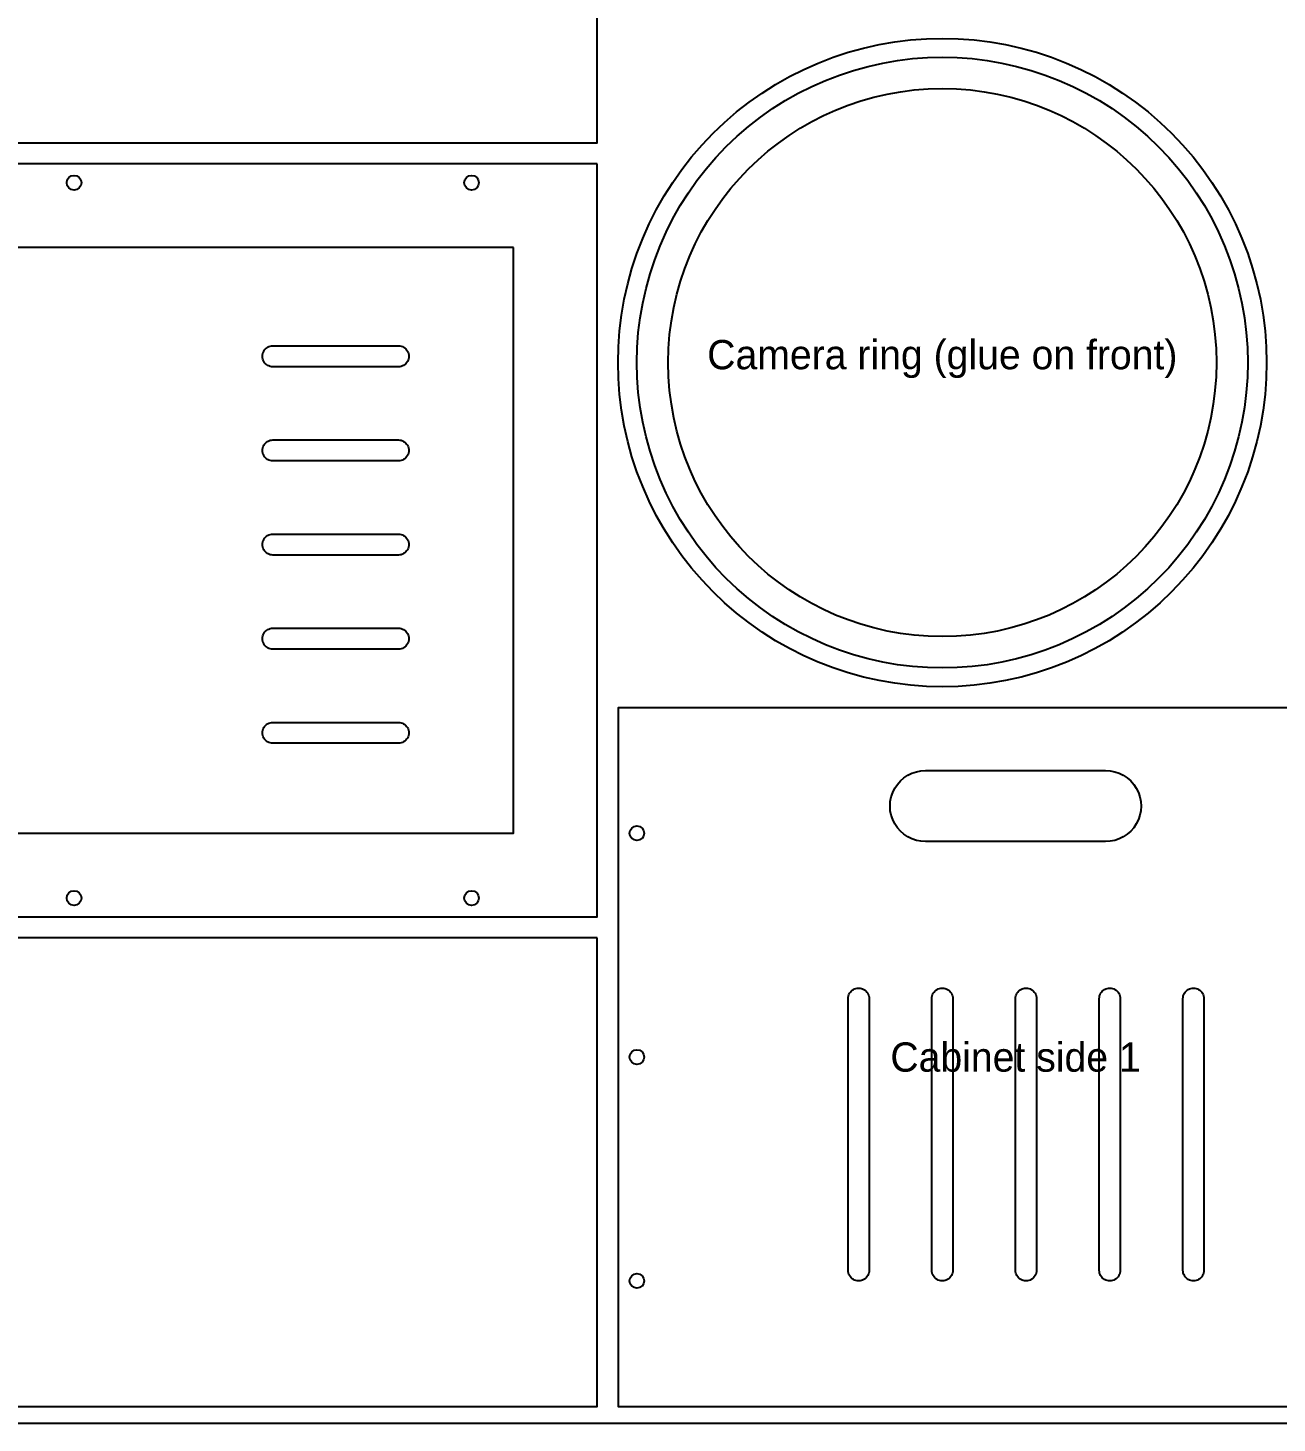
# Model space of a CAD drawing. Header units: millimetres. Extents: x 0 to 2440, y 0 to 1257.
# Drawn here: x 966 to 1563, y 0 to 667 of the extents above; entities that cross this region are included whole.
import ezdxf
from ezdxf.enums import TextEntityAlignment as Align

# ---------------------------------------------------------------- set-up
doc = ezdxf.new("R2010")
doc.units = ezdxf.units.MM
for name, color, linetype in [('CUT_DOOR', 6, 'Continuous'), ('CUT_INSIDE', 5, 'Continuous'), ('CUT_OUTSIDE', 1, 'Continuous'), ('DRILL_7', 3, 'Continuous'), ('ENGRAVE_V', 2, 'Continuous'), ('LABELS', 7, 'Continuous'), ('SHEET', 8, 'Continuous')]:
    doc.layers.add(name, color=color, linetype=linetype)

msp = doc.modelspace()

# ---------------------------------------------------------------- linework, layer by layer
at = {"layer": 'CUT_DOOR'}
msp.add_lwpolyline([(1198, 562), (296, 562), (296, 282), (1198, 282)], close=True, dxfattribs=at)
at = {"layer": 'CUT_INSIDE'}
for points in [[(1083, 505), (1082.347, 505.043), (1081.706, 505.17), (1081.087, 505.381), (1080.5, 505.67), (1079.956, 506.033), (1079.464, 506.464), (1079.033, 506.956), (1078.67, 507.5), (1078.381, 508.087), (1078.17, 508.706), (1078.043, 509.347), (1078, 510), (1078.043, 510.653), (1078.17, 511.294), (1078.381, 511.913), (1078.67, 512.5), (1079.033, 513.044), (1079.464, 513.536), (1079.956, 513.967), (1080.5, 514.33), (1081.087, 514.619), (1081.706, 514.83), (1082.347, 514.957), (1083, 515), (1143, 515), (1143.653, 514.957), (1144.294, 514.83), (1144.913, 514.619), (1145.5, 514.33), (1146.044, 513.967), (1146.536, 513.536), (1146.967, 513.044), (1147.33, 512.5), (1147.619, 511.913), (1147.83, 511.294), (1147.957, 510.653), (1148, 510), (1147.957, 509.347), (1147.83, 508.706), (1147.619, 508.087), (1147.33, 507.5), (1146.967, 506.956), (1146.536, 506.464), (1146.044, 506.033), (1145.5, 505.67), (1144.913, 505.381), (1144.294, 505.17), (1143.653, 505.043), (1143, 505)], [(1083, 460), (1082.347, 460.043), (1081.706, 460.17), (1081.087, 460.381), (1080.5, 460.67), (1079.956, 461.033), (1079.464, 461.464), (1079.033, 461.956), (1078.67, 462.5), (1078.381, 463.087), (1078.17, 463.706), (1078.043, 464.347), (1078, 465), (1078.043, 465.653), (1078.17, 466.294), (1078.381, 466.913), (1078.67, 467.5), (1079.033, 468.044), (1079.464, 468.536), (1079.956, 468.967), (1080.5, 469.33), (1081.087, 469.619), (1081.706, 469.83), (1082.347, 469.957), (1083, 470), (1143, 470), (1143.653, 469.957), (1144.294, 469.83), (1144.913, 469.619), (1145.5, 469.33), (1146.044, 468.967), (1146.536, 468.536), (1146.967, 468.044), (1147.33, 467.5), (1147.619, 466.913), (1147.83, 466.294), (1147.957, 465.653), (1148, 465), (1147.957, 464.347), (1147.83, 463.706), (1147.619, 463.087), (1147.33, 462.5), (1146.967, 461.956), (1146.536, 461.464), (1146.044, 461.033), (1145.5, 460.67), (1144.913, 460.381), (1144.294, 460.17), (1143.653, 460.043), (1143, 460)], [(1083, 415), (1082.347, 415.043), (1081.706, 415.17), (1081.087, 415.381), (1080.5, 415.67), (1079.956, 416.033), (1079.464, 416.464), (1079.033, 416.956), (1078.67, 417.5), (1078.381, 418.087), (1078.17, 418.706), (1078.043, 419.347), (1078, 420), (1078.043, 420.653), (1078.17, 421.294), (1078.381, 421.913), (1078.67, 422.5), (1079.033, 423.044), (1079.464, 423.536), (1079.956, 423.967), (1080.5, 424.33), (1081.087, 424.619), (1081.706, 424.83), (1082.347, 424.957), (1083, 425), (1143, 425), (1143.653, 424.957), (1144.294, 424.83), (1144.913, 424.619), (1145.5, 424.33), (1146.044, 423.967), (1146.536, 423.536), (1146.967, 423.044), (1147.33, 422.5), (1147.619, 421.913), (1147.83, 421.294), (1147.957, 420.653), (1148, 420), (1147.957, 419.347), (1147.83, 418.706), (1147.619, 418.087), (1147.33, 417.5), (1146.967, 416.956), (1146.536, 416.464), (1146.044, 416.033), (1145.5, 415.67), (1144.913, 415.381), (1144.294, 415.17), (1143.653, 415.043), (1143, 415)], [(1083, 370), (1082.347, 370.043), (1081.706, 370.17), (1081.087, 370.381), (1080.5, 370.67), (1079.956, 371.033), (1079.464, 371.464), (1079.033, 371.956), (1078.67, 372.5), (1078.381, 373.087), (1078.17, 373.706), (1078.043, 374.347), (1078, 375), (1078.043, 375.653), (1078.17, 376.294), (1078.381, 376.913), (1078.67, 377.5), (1079.033, 378.044), (1079.464, 378.536), (1079.956, 378.967), (1080.5, 379.33), (1081.087, 379.619), (1081.706, 379.83), (1082.347, 379.957), (1083, 380), (1143, 380), (1143.653, 379.957), (1144.294, 379.83), (1144.913, 379.619), (1145.5, 379.33), (1146.044, 378.967), (1146.536, 378.536), (1146.967, 378.044), (1147.33, 377.5), (1147.619, 376.913), (1147.83, 376.294), (1147.957, 375.653), (1148, 375), (1147.957, 374.347), (1147.83, 373.706), (1147.619, 373.087), (1147.33, 372.5), (1146.967, 371.956), (1146.536, 371.464), (1146.044, 371.033), (1145.5, 370.67), (1144.913, 370.381), (1144.294, 370.17), (1143.653, 370.043), (1143, 370)], [(1083, 325), (1082.347, 325.043), (1081.706, 325.17), (1081.087, 325.381), (1080.5, 325.67), (1079.956, 326.033), (1079.464, 326.464), (1079.033, 326.956), (1078.67, 327.5), (1078.381, 328.087), (1078.17, 328.706), (1078.043, 329.347), (1078, 330), (1078.043, 330.653), (1078.17, 331.294), (1078.381, 331.913), (1078.67, 332.5), (1079.033, 333.044), (1079.464, 333.536), (1079.956, 333.967), (1080.5, 334.33), (1081.087, 334.619), (1081.706, 334.83), (1082.347, 334.957), (1083, 335), (1143, 335), (1143.653, 334.957), (1144.294, 334.83), (1144.913, 334.619), (1145.5, 334.33), (1146.044, 333.967), (1146.536, 333.536), (1146.967, 333.044), (1147.33, 332.5), (1147.619, 331.913), (1147.83, 331.294), (1147.957, 330.653), (1148, 330), (1147.957, 329.347), (1147.83, 328.706), (1147.619, 328.087), (1147.33, 327.5), (1146.967, 326.956), (1146.536, 326.464), (1146.044, 326.033), (1145.5, 325.67), (1144.913, 325.381), (1144.294, 325.17), (1143.653, 325.043), (1143, 325)], [(1481, 312), (1483.219, 311.855), (1485.4, 311.421), (1487.506, 310.706), (1489.5, 309.722), (1491.349, 308.487), (1493.021, 307.021), (1494.487, 305.349), (1495.722, 303.5), (1496.706, 301.506), (1497.421, 299.4), (1497.855, 297.219), (1498, 295), (1497.855, 292.781), (1497.421, 290.6), (1496.706, 288.494), (1495.722, 286.5), (1494.487, 284.651), (1493.021, 282.979), (1491.349, 281.513), (1489.5, 280.278), (1487.506, 279.294), (1485.4, 278.579), (1483.219, 278.145), (1481, 278), (1395, 278), (1392.781, 278.145), (1390.6, 278.579), (1388.494, 279.294), (1386.5, 280.278), (1384.651, 281.513), (1382.979, 282.979), (1381.513, 284.651), (1380.278, 286.5), (1379.294, 288.494), (1378.579, 290.6), (1378.145, 292.781), (1378, 295), (1378.145, 297.219), (1378.579, 299.4), (1379.294, 301.506), (1380.278, 303.5), (1381.513, 305.349), (1382.979, 307.021), (1384.651, 308.487), (1386.5, 309.722), (1388.494, 310.706), (1390.6, 311.421), (1392.781, 311.855), (1395, 312)], [(1358, 203), (1358.043, 203.653), (1358.17, 204.294), (1358.381, 204.913), (1358.67, 205.5), (1359.033, 206.044), (1359.464, 206.536), (1359.956, 206.967), (1360.5, 207.33), (1361.087, 207.619), (1361.706, 207.83), (1362.347, 207.957), (1363, 208), (1363.653, 207.957), (1364.294, 207.83), (1364.913, 207.619), (1365.5, 207.33), (1366.044, 206.967), (1366.536, 206.536), (1366.967, 206.044), (1367.33, 205.5), (1367.619, 204.913), (1367.83, 204.294), (1367.957, 203.653), (1368, 203), (1368, 73), (1367.957, 72.347), (1367.83, 71.706), (1367.619, 71.087), (1367.33, 70.5), (1366.967, 69.956), (1366.536, 69.464), (1366.044, 69.033), (1365.5, 68.67), (1364.913, 68.381), (1364.294, 68.17), (1363.653, 68.043), (1363, 68), (1362.347, 68.043), (1361.706, 68.17), (1361.087, 68.381), (1360.5, 68.67), (1359.956, 69.033), (1359.464, 69.464), (1359.033, 69.956), (1358.67, 70.5), (1358.381, 71.087), (1358.17, 71.706), (1358.043, 72.347), (1358, 73)], [(1398, 203), (1398.043, 203.653), (1398.17, 204.294), (1398.381, 204.913), (1398.67, 205.5), (1399.033, 206.044), (1399.464, 206.536), (1399.956, 206.967), (1400.5, 207.33), (1401.087, 207.619), (1401.706, 207.83), (1402.347, 207.957), (1403, 208), (1403.653, 207.957), (1404.294, 207.83), (1404.913, 207.619), (1405.5, 207.33), (1406.044, 206.967), (1406.536, 206.536), (1406.967, 206.044), (1407.33, 205.5), (1407.619, 204.913), (1407.83, 204.294), (1407.957, 203.653), (1408, 203), (1408, 73), (1407.957, 72.347), (1407.83, 71.706), (1407.619, 71.087), (1407.33, 70.5), (1406.967, 69.956), (1406.536, 69.464), (1406.044, 69.033), (1405.5, 68.67), (1404.913, 68.381), (1404.294, 68.17), (1403.653, 68.043), (1403, 68), (1402.347, 68.043), (1401.706, 68.17), (1401.087, 68.381), (1400.5, 68.67), (1399.956, 69.033), (1399.464, 69.464), (1399.033, 69.956), (1398.67, 70.5), (1398.381, 71.087), (1398.17, 71.706), (1398.043, 72.347), (1398, 73)], [(1438, 203), (1438.043, 203.653), (1438.17, 204.294), (1438.381, 204.913), (1438.67, 205.5), (1439.033, 206.044), (1439.464, 206.536), (1439.956, 206.967), (1440.5, 207.33), (1441.087, 207.619), (1441.706, 207.83), (1442.347, 207.957), (1443, 208), (1443.653, 207.957), (1444.294, 207.83), (1444.913, 207.619), (1445.5, 207.33), (1446.044, 206.967), (1446.536, 206.536), (1446.967, 206.044), (1447.33, 205.5), (1447.619, 204.913), (1447.83, 204.294), (1447.957, 203.653), (1448, 203), (1448, 73), (1447.957, 72.347), (1447.83, 71.706), (1447.619, 71.087), (1447.33, 70.5), (1446.967, 69.956), (1446.536, 69.464), (1446.044, 69.033), (1445.5, 68.67), (1444.913, 68.381), (1444.294, 68.17), (1443.653, 68.043), (1443, 68), (1442.347, 68.043), (1441.706, 68.17), (1441.087, 68.381), (1440.5, 68.67), (1439.956, 69.033), (1439.464, 69.464), (1439.033, 69.956), (1438.67, 70.5), (1438.381, 71.087), (1438.17, 71.706), (1438.043, 72.347), (1438, 73)], [(1478, 203), (1478.043, 203.653), (1478.17, 204.294), (1478.381, 204.913), (1478.67, 205.5), (1479.033, 206.044), (1479.464, 206.536), (1479.956, 206.967), (1480.5, 207.33), (1481.087, 207.619), (1481.706, 207.83), (1482.347, 207.957), (1483, 208), (1483.653, 207.957), (1484.294, 207.83), (1484.913, 207.619), (1485.5, 207.33), (1486.044, 206.967), (1486.536, 206.536), (1486.967, 206.044), (1487.33, 205.5), (1487.619, 204.913), (1487.83, 204.294), (1487.957, 203.653), (1488, 203), (1488, 73), (1487.957, 72.347), (1487.83, 71.706), (1487.619, 71.087), (1487.33, 70.5), (1486.967, 69.956), (1486.536, 69.464), (1486.044, 69.033), (1485.5, 68.67), (1484.913, 68.381), (1484.294, 68.17), (1483.653, 68.043), (1483, 68), (1482.347, 68.043), (1481.706, 68.17), (1481.087, 68.381), (1480.5, 68.67), (1479.956, 69.033), (1479.464, 69.464), (1479.033, 69.956), (1478.67, 70.5), (1478.381, 71.087), (1478.17, 71.706), (1478.043, 72.347), (1478, 73)], [(1518, 203), (1518.043, 203.653), (1518.17, 204.294), (1518.381, 204.913), (1518.67, 205.5), (1519.033, 206.044), (1519.464, 206.536), (1519.956, 206.967), (1520.5, 207.33), (1521.087, 207.619), (1521.706, 207.83), (1522.347, 207.957), (1523, 208), (1523.653, 207.957), (1524.294, 207.83), (1524.913, 207.619), (1525.5, 207.33), (1526.044, 206.967), (1526.536, 206.536), (1526.967, 206.044), (1527.33, 205.5), (1527.619, 204.913), (1527.83, 204.294), (1527.957, 203.653), (1528, 203), (1528, 73), (1527.957, 72.347), (1527.83, 71.706), (1527.619, 71.087), (1527.33, 70.5), (1526.967, 69.956), (1526.536, 69.464), (1526.044, 69.033), (1525.5, 68.67), (1524.913, 68.381), (1524.294, 68.17), (1523.653, 68.043), (1523, 68), (1522.347, 68.043), (1521.706, 68.17), (1521.087, 68.381), (1520.5, 68.67), (1519.956, 69.033), (1519.464, 69.464), (1519.033, 69.956), (1518.67, 70.5), (1518.381, 71.087), (1518.17, 71.706), (1518.043, 72.347), (1518, 73)]]:
    msp.add_lwpolyline(points, close=True, dxfattribs=at)
msp.add_circle((1403, 507), 131, dxfattribs=at)
at = {"layer": 'CUT_OUTSIDE'}
for points in [[(1238, 836), (8, 836), (8, 612), (1238, 612)], [(1558, 507), (1557.813, 499.395), (1557.254, 491.807), (1556.322, 484.257), (1555.022, 476.761), (1553.355, 469.338), (1551.326, 462.006), (1548.939, 454.782), (1546.201, 447.684), (1543.118, 440.729), (1539.698, 433.934), (1535.948, 427.314), (1531.878, 420.887), (1527.497, 414.667), (1522.817, 408.669), (1517.847, 402.908), (1512.602, 397.398), (1507.092, 392.153), (1501.331, 387.183), (1495.333, 382.503), (1489.113, 378.122), (1482.686, 374.052), (1476.066, 370.302), (1469.271, 366.882), (1462.316, 363.799), (1455.218, 361.061), (1447.994, 358.674), (1440.662, 356.645), (1433.239, 354.978), (1425.743, 353.678), (1418.193, 352.746), (1410.605, 352.187), (1403, 352), (1395.395, 352.187), (1387.807, 352.746), (1380.257, 353.678), (1372.761, 354.978), (1365.338, 356.645), (1358.006, 358.674), (1350.782, 361.061), (1343.684, 363.799), (1336.729, 366.882), (1329.934, 370.302), (1323.314, 374.052), (1316.887, 378.122), (1310.667, 382.503), (1304.669, 387.183), (1298.908, 392.153), (1293.398, 397.398), (1288.153, 402.908), (1283.183, 408.669), (1278.503, 414.667), (1274.122, 420.887), (1270.052, 427.314), (1266.302, 433.934), (1262.882, 440.729), (1259.799, 447.684), (1257.061, 454.782), (1254.674, 462.006), (1252.645, 469.338), (1250.978, 476.761), (1249.678, 484.257), (1248.746, 491.807), (1248.187, 499.395), (1248, 507), (1248.187, 514.605), (1248.746, 522.193), (1249.678, 529.743), (1250.978, 537.239), (1252.645, 544.662), (1254.674, 551.994), (1257.061, 559.218), (1259.799, 566.316), (1262.882, 573.271), (1266.302, 580.066), (1270.052, 586.686), (1274.122, 593.113), (1278.503, 599.333), (1283.183, 605.331), (1288.153, 611.092), (1293.398, 616.602), (1298.908, 621.847), (1304.669, 626.817), (1310.667, 631.497), (1316.887, 635.878), (1323.314, 639.948), (1329.934, 643.698), (1336.729, 647.118), (1343.684, 650.201), (1350.782, 652.939), (1358.006, 655.326), (1365.338, 657.355), (1372.761, 659.022), (1380.257, 660.322), (1387.807, 661.254), (1395.395, 661.813), (1403, 662), (1410.605, 661.813), (1418.193, 661.254), (1425.743, 660.322), (1433.239, 659.022), (1440.662, 657.355), (1447.994, 655.326), (1455.218, 652.939), (1462.316, 650.201), (1469.271, 647.118), (1476.066, 643.698), (1482.686, 639.948), (1489.113, 635.878), (1495.333, 631.497), (1501.331, 626.817), (1507.092, 621.847), (1512.602, 616.602), (1517.847, 611.092), (1522.817, 605.331), (1527.497, 599.333), (1531.878, 593.113), (1535.948, 586.686), (1539.698, 580.066), (1543.118, 573.271), (1546.201, 566.316), (1548.939, 559.218), (1551.326, 551.994), (1553.355, 544.662), (1555.022, 537.239), (1556.322, 529.743), (1557.254, 522.193), (1557.813, 514.605)], [(1238, 602), (8, 602), (8, 242), (1238, 242)], [(1628, 8), (1628, 342), (1248, 342), (1248, 8)], [(1238, 232), (8, 232), (8, 8), (1238, 8)]]:
    msp.add_lwpolyline(points, close=True, dxfattribs=at)
at = {"layer": 'DRILL_7'}
for centre in [(988, 593), (1178, 593), (1257, 282), (988, 251), (1178, 251), (1257, 175), (1257, 68)]:
    msp.add_circle(centre, 3.5, dxfattribs=at)
at = {"layer": 'ENGRAVE_V'}
msp.add_lwpolyline([(1549, 507), (1548.824, 499.836), (1548.297, 492.689), (1547.42, 485.577), (1546.195, 478.517), (1544.625, 471.525), (1542.713, 464.618), (1540.465, 457.814), (1537.886, 451.128), (1534.982, 444.577), (1531.761, 438.176), (1528.228, 431.941), (1524.395, 425.887), (1520.268, 420.028), (1515.86, 414.379), (1511.179, 408.952), (1506.238, 403.762), (1501.048, 398.821), (1495.621, 394.14), (1489.972, 389.732), (1484.113, 385.605), (1478.059, 381.772), (1471.824, 378.239), (1465.423, 375.018), (1458.872, 372.114), (1452.186, 369.535), (1445.382, 367.287), (1438.475, 365.375), (1431.483, 363.805), (1424.423, 362.58), (1417.311, 361.703), (1410.164, 361.176), (1403, 361), (1395.836, 361.176), (1388.689, 361.703), (1381.577, 362.58), (1374.517, 363.805), (1367.525, 365.375), (1360.618, 367.287), (1353.814, 369.535), (1347.128, 372.114), (1340.577, 375.018), (1334.176, 378.239), (1327.941, 381.772), (1321.887, 385.605), (1316.028, 389.732), (1310.379, 394.14), (1304.952, 398.821), (1299.762, 403.762), (1294.821, 408.952), (1290.14, 414.379), (1285.732, 420.028), (1281.605, 425.887), (1277.772, 431.941), (1274.239, 438.176), (1271.018, 444.577), (1268.114, 451.128), (1265.535, 457.814), (1263.287, 464.618), (1261.375, 471.525), (1259.805, 478.517), (1258.58, 485.577), (1257.703, 492.689), (1257.176, 499.836), (1257, 507), (1257.176, 514.164), (1257.703, 521.311), (1258.58, 528.423), (1259.805, 535.483), (1261.375, 542.475), (1263.287, 549.382), (1265.535, 556.186), (1268.114, 562.872), (1271.018, 569.423), (1274.239, 575.824), (1277.772, 582.059), (1281.605, 588.113), (1285.732, 593.972), (1290.14, 599.621), (1294.821, 605.048), (1299.762, 610.238), (1304.952, 615.179), (1310.379, 619.86), (1316.028, 624.268), (1321.887, 628.395), (1327.941, 632.228), (1334.176, 635.761), (1340.577, 638.982), (1347.128, 641.886), (1353.814, 644.465), (1360.618, 646.713), (1367.525, 648.625), (1374.517, 650.195), (1381.577, 651.42), (1388.689, 652.297), (1395.836, 652.824), (1403, 653), (1410.164, 652.824), (1417.311, 652.297), (1424.423, 651.42), (1431.483, 650.195), (1438.475, 648.625), (1445.382, 646.713), (1452.186, 644.465), (1458.872, 641.886), (1465.423, 638.982), (1471.824, 635.761), (1478.059, 632.228), (1484.113, 628.395), (1489.972, 624.268), (1495.621, 619.86), (1501.048, 615.179), (1506.238, 610.238), (1511.179, 605.048), (1515.86, 599.621), (1520.268, 593.972), (1524.395, 588.113), (1528.228, 582.059), (1531.761, 575.824), (1534.982, 569.423), (1537.886, 562.872), (1540.465, 556.186), (1542.713, 549.382), (1544.625, 542.475), (1546.195, 535.483), (1547.42, 528.423), (1548.297, 521.311), (1548.824, 514.164), (1549, 507)], close=True, dxfattribs=at)
at = {"layer": 'SHEET'}
msp.add_lwpolyline([(0, 0), (2440, 0), (2440, 1220), (0, 1220)], close=True, dxfattribs=at)

# ---------------------------------------------------------------- texts
at = {"layer": 'LABELS'}
for s, p in [('Camera ring (glue on front)', (1403, 510.803)), ('Cabinet side 1', (1438, 175))]:
    msp.add_text(s, height=14, dxfattribs=at).set_placement(p, align=Align.MIDDLE_CENTER)

doc.saveas('drawing.dxf')
